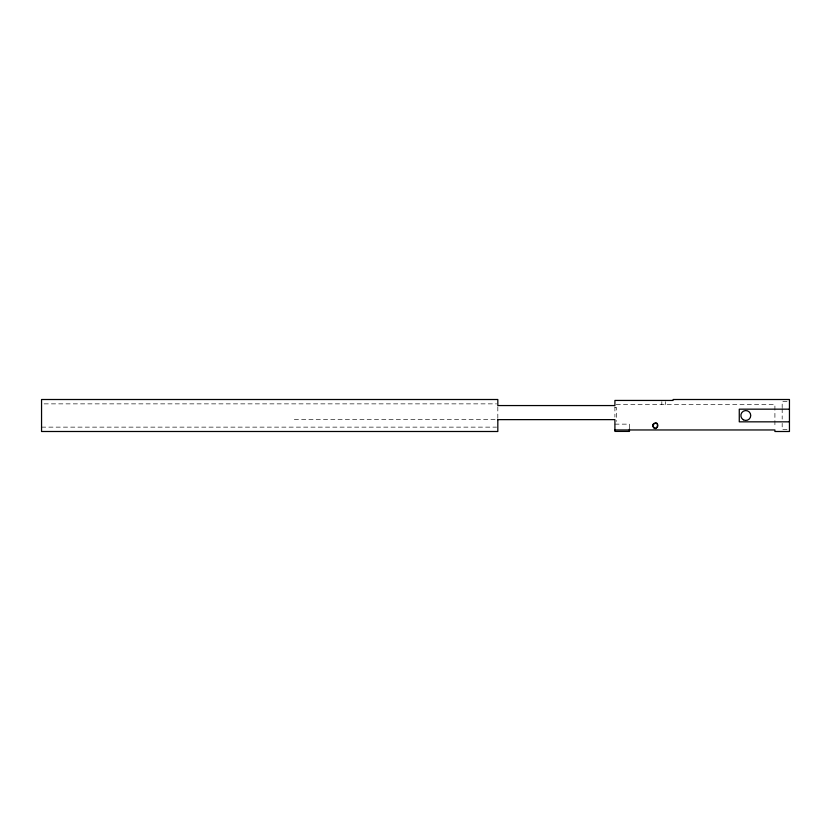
<?xml version="1.0" encoding="UTF-8"?>
<svg xmlns="http://www.w3.org/2000/svg" width="831" height="831" viewBox="0 0 831 831"><rect width="100%" height="100%" fill="white"/><g stroke="black" fill="none" stroke-linecap="round" stroke-linejoin="round"><path stroke-width="0.62" stroke-dasharray="4.16 3.12" d="M787.03 401.685L782.179 401.685L782.179 407.637M44.147 403.866L496.533 403.866M616.197 404.593L774.908 404.593L774.908 427.425M614.909 407.367L616.363 407.367L616.363 421.369M294.34 419.634L496.533 419.634M614.909 424.142L629.451 424.142L629.441 428.993M41.55 427.134L496.533 427.134M787.03 429.315L782.179 429.315L782.179 423.363M782.179 408.592L782.179 419.073M665.454 401.685L665.454 404.593M661.819 401.685L661.819 404.593M614.909 406.837L614.909 417.069M497.821 406.837L497.821 418.512"/><path stroke-width="1.25" d="M789.45 409.164L739.268 409.164L739.268 421.836L789.45 421.836M497.821 419.634L614.909 419.624L614.909 431.414L629.451 431.414L629.42 428.993M614.909 429.959L774.908 429.959L774.908 431.497L789.45 431.497L789.45 399.503L673.089 399.503L673.089 400.438L614.909 400.438L614.909 405.559L497.821 405.559L497.821 399.503L41.55 399.503L41.55 431.497L497.821 431.497L497.821 419.447M652.813 424.984C656.282 436.036 661.341 417.141 652.813 424.984M743.34 419.78A4.944 4.944 0 0 0 750.757 415.5A4.944 4.944 0 0 0 743.34 411.22A4.944 4.944 0 0 0 743.34 419.78M653.997 427.84A2.545 2.545 0 0 0 657.82 425.638A2.545 2.545 0 0 0 653.997 423.436A2.545 2.545 0 0 0 653.997 427.84"/></g></svg>
